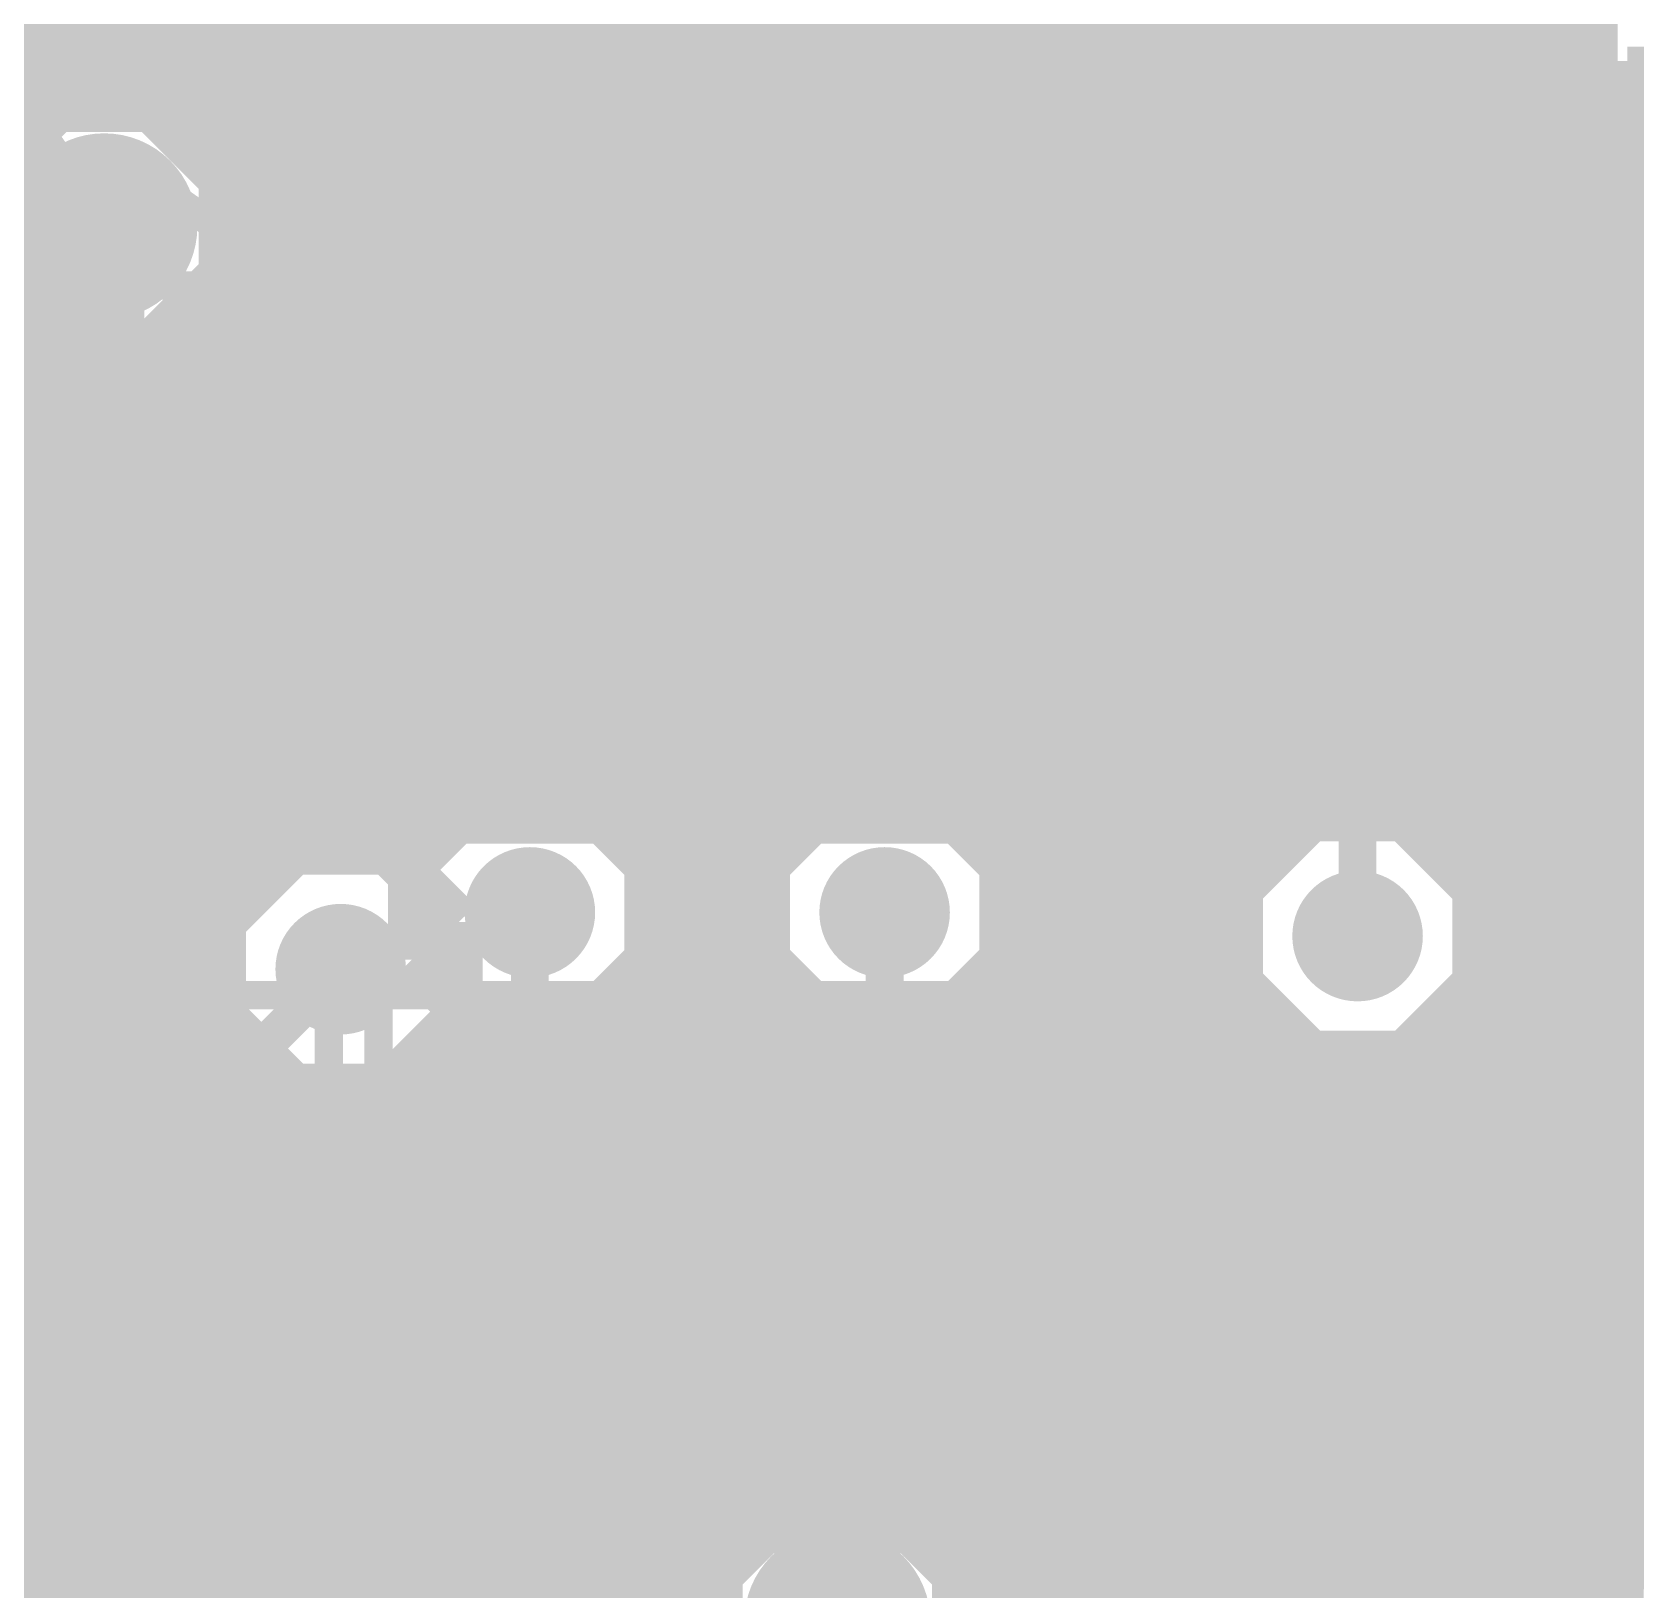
# Model space of a CAD drawing. Extents: x -6 to 196, y -52 to 46.
# Drawn here: x 8.12 to 16.73, y 16.68 to 25.05 of the extents above; entities that cross this region are included whole.
import ezdxf

# ---------------------------------------------------------------- set-up
doc = ezdxf.new("R2010")
doc.units = 0
doc.header["$MEASUREMENT"] = 0
doc.layers.get('0').update_dxf_attribs({"linetype": 'CONTINUOUS'})
for name, color, linetype in [('22-304-1_BOT', 7, 'CONTINUOUS'), ('22-304-1_DRD', 7, 'CONTINUOUS'), ('22-304-1_GND', 6, 'CONTINUOUS'), ('22-304-1_IN1', 4, 'CONTINUOUS'), ('22-304-1_SMT', 5, 'CONTINUOUS'), ('22-304-1_SPT', 10, 'CONTINUOUS'), ('22-304-1_SST', 14, 'CONTINUOUS'), ('22-304-1_TOP', 9, 'CONTINUOUS'), ('THRUHOLE_TAP', 13, 'CONTINUOUS')]:
    doc.layers.add(name, color=color, linetype=linetype)

# ---------------------------------------------------------------- blocks, each defined once
blk = doc.blocks.new('ROUND_57')
at = {"const_width": 0.35052}
blk.add_lwpolyline([(-0.17526, 0, 1), (0.17526, 0, 1)], format="xyb", close=True, dxfattribs=at)
blk = doc.blocks.new('ROUND_63')
at = {"const_width": 0.35052}
blk.add_lwpolyline([(-0.17526, 0, 1), (0.17526, 0, 1)], format="xyb", close=True, dxfattribs=at)
blk = doc.blocks.new('ROUND_83')
at = {"const_width": 0.50038}
blk.add_lwpolyline([(-0.25019, 0, 1), (0.25019, 0, 1)], format="xyb", close=True, dxfattribs=at)
blk = doc.blocks.new('ROUND_85')
at = {"const_width": 0.0635}
blk.add_lwpolyline([(-0.03175, 0, 1), (0.03175, 0, 1)], format="xyb", close=True, dxfattribs=at)
blk = doc.blocks.new('ROUND_86')
at = {"const_width": 0.50038}
blk.add_lwpolyline([(-0.25019, 0, 1), (0.25019, 0, 1)], format="xyb", close=True, dxfattribs=at)
blk = doc.blocks.new('RECTANGLE_5')
blk.add_solid([(0.4826, 0.4064), (0.4826, -0.4064), (-0.4826, 0.4064), (-0.4826, -0.4064)])
blk = doc.blocks.new('RECTANGLE_9')
blk.add_solid([(0.9017, 0.508), (0.9017, -0.508), (-0.9017, 0.508), (-0.9017, -0.508)])
blk = doc.blocks.new('ROUND_88')
at = {"const_width": 0.10033}
blk.add_lwpolyline([(-0.050164, 0, 1), (0.050164, 0, 1)], format="xyb", close=True, dxfattribs=at)

msp = doc.modelspace()

# ---------------------------------------------------------------- linework, layer by layer
at = {"layer": '22-304-1_BOT', "const_width": 0.254}
for points in [[(15.494, 43.942), (15.494, 20.82038)], [(15.7226, 43.942), (15.7226, 20.66544)], [(15.9512, 43.942), (15.9512, -4.064)], [(16.1798, 43.942), (16.1798, -4.064)], [(16.4084, 43.942), (16.4084, -4.064)], [(10.2362, 40.37076), (10.2362, 20.701)], [(10.0076, 39.58082), (10.0076, 20.6502)], [(9.779, 39.21252), (9.779, 20.69084)], [(8.1788, 39.08298), (8.1788, 24.59228)], [(9.5504, 39.01694), (9.5504, 20.6502)], [(8.4074, 38.94074), (8.4074, 24.67102)], [(9.3218, 38.90264), (9.3218, 20.51304)], [(8.636, 38.85946), (8.636, 24.66594)], [(8.8646, 38.82898), (8.8646, 24.57704)], [(9.0932, 38.84168), (9.0932, 24.34336)], [(10.4648, 38.82898), (10.4648, 20.90928)], [(10.6934, 38.82898), (10.6934, 20.98802)], [(10.922, 38.82898), (10.922, 20.98294)], [(11.1506, 38.82898), (11.1506, 20.89404)], [(11.3792, 38.82898), (11.3792, 20.66036)], [(11.6078, 38.82898), (11.6078, 16.47952)], [(11.8364, 38.82898), (11.8364, 16.8021)], [(12.065, 38.82898), (12.065, 24.23668)], [(12.2936, 38.82898), (12.2936, 24.54402)], [(12.5222, 38.82898), (12.5222, 24.65578)], [(12.7508, 38.84422), (12.7508, 24.6761)], [(12.9794, 38.7096), (12.9794, 24.61768)], [(13.208, 38.62832), (13.208, 24.45004)], [(13.4366, 38.58514), (13.4366, -1.46304)], [(13.6652, 38.58006), (13.6652, -1.46304)], [(13.8938, 38.61308), (13.8938, -1.46304)], [(15.2654, 32.99968), (15.2654, 20.86864)], [(14.1224, 32.67202), (14.1224, 6.2611)], [(15.0368, 32.6263), (15.0368, 20.83816)], [(14.351, 32.51962), (14.351, 6.5278)], [(14.5796, 32.47136), (14.5796, 20.34032)], [(14.8082, 32.50184), (14.8082, 20.7137)], [(16.51, 31.877), (16.51, -4.064)], [(16.51, 24.9682), (-3.937, 24.9682)], [(16.51, 24.7396), (-3.937, 24.7396)], [(8.06196, 24.511), (-3.937, 24.511)], [(12.25296, 24.511), (8.95604, 24.511)], [(16.51, 24.511), (13.14704, 24.511)], [(12.08278, 24.2824), (9.12368, 24.2824)], [(16.51, 24.2824), (13.31468, 24.2824)], [(12.02436, 24.0538), (9.1821, 24.0538)], [(16.51, 24.0538), (13.3731, 24.0538)], [(12.04722, 23.8252), (9.16178, 23.8252)], [(16.51, 23.8252), (13.35278, 23.8252)], [(12.065, 23.76932), (12.065, 20.55368)], [(9.0932, 23.66264), (9.0932, -1.49098)], [(12.15898, 23.5966), (9.05002, 23.5966)], [(16.51, 23.5966), (13.24102, 23.5966)], [(13.208, 23.55596), (13.208, 20.76704)], [(8.1788, 23.41118), (8.1788, 16.8021)], [(8.8646, 23.42642), (8.8646, -1.57226)], [(12.2936, 23.46198), (12.2936, 20.86102)], [(8.27532, 23.368), (-3.937, 23.368)], [(8.4074, 23.33498), (8.4074, 16.74368)], [(8.636, 23.33752), (8.636, 16.57604)], [(12.46632, 23.368), (8.74268, 23.368)], [(12.5222, 23.35022), (12.5222, 20.97278)], [(12.7508, 23.32736), (12.7508, 20.9931)], [(16.51, 23.368), (12.93368, 23.368)], [(12.9794, 23.38578), (12.9794, 20.93468)], [(16.51, 23.1394), (-3.937, 23.1394)], [(16.51, 22.9108), (-3.937, 22.9108)], [(16.51, 22.6822), (-3.937, 22.6822)], [(16.51, 22.4536), (-3.937, 22.4536)], [(16.51, 22.225), (-3.937, 22.225)], [(16.51, 21.9964), (-3.937, 21.9964)], [(16.51, 21.7678), (-3.937, 21.7678)], [(16.51, 21.5392), (-3.937, 21.5392)], [(16.51, 21.3106), (-3.937, 21.3106)], [(16.51, 21.082), (5.969, 21.082)], [(10.37844, 20.8534), (6.17728, 20.8534)], [(12.28344, 20.8534), (11.21156, 20.8534)], [(15.09268, 20.8534), (13.11656, 20.8534)], [(16.51, 20.8534), (15.38732, 20.8534)], [(9.48436, 20.6248), (6.25602, 20.6248)], [(10.19048, 20.6248), (10.0711, 20.6248)], [(12.09548, 20.6248), (11.39952, 20.6248)], [(14.7193, 20.6248), (13.30452, 20.6248)], [(16.51, 20.6248), (15.7607, 20.6248)], [(9.2202, 20.3962), (6.25094, 20.3962)], [(12.0269, 20.3962), (11.46556, 20.3962)], [(14.59484, 20.3962), (13.37056, 20.3962)], [(16.51, 20.3962), (15.88516, 20.3962)], [(9.1186, 20.1676), (6.16204, 20.1676)], [(12.0396, 20.1676), (11.45286, 20.1676)], [(14.56436, 20.1676), (13.35786, 20.1676)], [(16.51, 20.1676), (15.91564, 20.1676)], [(12.065, 20.08632), (12.065, 17.0688)], [(14.5796, 20.04568), (14.5796, 6.62686)], [(11.3792, 19.97964), (11.3792, 16.54556)], [(9.1059, 19.939), (5.92836, 19.939)], [(12.1412, 19.939), (11.3538, 19.939)], [(13.208, 19.87296), (13.208, -1.46304)], [(14.61262, 19.939), (13.2588, 19.939)], [(16.51, 19.939), (15.86738, 19.939)], [(12.2936, 19.77898), (12.2936, 17.16786)], [(9.17448, 19.7104), (-3.937, 19.7104)], [(10.50036, 19.7104), (10.38352, 19.7104)], [(10.4648, 19.72818), (10.4648, -1.90754)], [(12.40536, 19.7104), (11.0871, 19.7104)], [(11.1506, 19.74342), (11.1506, 16.53286)], [(12.9794, 19.70278), (12.9794, 16.92656)], [(14.76502, 19.7104), (12.9921, 19.7104)], [(16.51, 19.7104), (15.71244, 19.7104)], [(15.7226, 19.71802), (15.7226, -4.064)], [(10.6934, 19.65198), (10.6934, 16.1671)], [(10.922, 19.65452), (10.922, 16.4338)], [(12.5222, 19.66722), (12.5222, 17.18056)], [(12.7508, 19.64436), (12.7508, 17.11452)], [(14.8082, 19.6723), (14.8082, 6.63956)], [(9.3218, 19.51736), (9.3218, -1.46304)], [(10.2362, 19.51736), (10.2362, -1.95072)], [(15.0368, 19.54784), (15.0368, 6.57352)], [(15.2654, 19.51736), (15.2654, 6.38556)], [(15.494, 19.56562), (15.494, -4.064)], [(9.36244, 19.4818), (-3.937, 19.4818)], [(16.51, 19.4818), (10.19556, 19.4818)], [(9.5504, 19.37766), (9.5504, -1.4859)], [(9.779, 19.33956), (9.779, -1.55956)], [(10.0076, 19.37766), (10.0076, -1.69926)], [(16.51, 19.2532), (-3.937, 19.2532)], [(16.51, 19.0246), (-3.937, 19.0246)], [(16.51, 18.796), (-3.937, 18.796)], [(16.51, 18.5674), (-3.937, 18.5674)], [(16.51, 18.3388), (-3.937, 18.3388)], [(16.51, 18.1102), (-3.937, 18.1102)], [(16.51, 17.8816), (-3.937, 17.8816)], [(16.51, 17.653), (-3.937, 17.653)], [(16.51, 17.4244), (-3.937, 17.4244)], [(16.51, 17.1958), (-3.937, 17.1958)], [(11.94816, 16.9672), (-3.937, 16.9672)], [(16.51, 16.9672), (12.94384, 16.9672)], [(11.80846, 16.7386), (8.4201, 16.7386)], [(16.51, 16.7386), (13.081, 16.7386)]]:
    msp.add_lwpolyline(points, dxfattribs=at)
for points in [[(8.509, 24.67864, 0.4142136), (7.83336, 24.003)], [(9.18464, 24.003, 0.4142136), (8.509, 24.67864)], [(12.7, 24.67864, 0.4142136), (12.02436, 24.003)], [(13.37564, 24.003, 0.4142136), (12.7, 24.67864)], [(7.83336, 24.003, 0.4142136), (8.509, 23.32736)], [(8.509, 23.32736, 0.4142136), (9.18464, 24.003)], [(12.02436, 24.003, 0.4142136), (12.7, 23.32736)], [(12.7, 23.32736, 0.4142136), (13.37564, 24.003)], [(10.795, 20.99564, 0.3078216), (10.16508, 20.56892)], [(10.795, 20.99564, 0.3078216), (10.16508, 20.56892)], [(11.47064, 20.32, 0.4142136), (10.795, 20.99564)], [(11.47064, 20.32, 0.4142136), (10.795, 20.99564)], [(12.7, 20.99564, 0.4142136), (12.02436, 20.32)], [(13.37564, 20.32, 0.4142136), (12.7, 20.99564)], [(15.24, 20.86864, 0.4142136), (14.56436, 20.193)], [(15.91564, 20.193, 0.4142136), (15.24, 20.86864)], [(9.779, 20.69084, 0.4142136), (9.10336, 20.0152)], [(9.779, 20.69084, 0.4142136), (9.10336, 20.0152)], [(10.16508, 20.56892, 0.1534058), (9.779, 20.69023)], [(10.16508, 20.56892, 0.1534058), (9.779, 20.69023)], [(10.795, 19.64436, 0.4142136), (11.47064, 20.32)], [(10.795, 19.64436, 0.4142136), (11.47064, 20.32)], [(12.02436, 20.32, 0.4142136), (12.7, 19.64436)], [(12.7, 19.64436, 0.4142136), (13.37564, 20.32)], [(14.56436, 20.193, 0.4142136), (15.24, 19.51736)], [(15.24, 19.51736, 0.4142136), (15.91564, 20.193)], [(9.10336, 20.0152, 0.4142136), (9.779, 19.33956)], [(9.10336, 20.0152, 0.4142136), (9.779, 19.33956)], [(9.779, 19.33956, 0.3064885), (10.40638, 19.76374)], [(9.779, 19.33956, 0.3064885), (10.40638, 19.76374)], [(10.40638, 19.76374, 0.1536437), (10.795, 19.64144)], [(10.40638, 19.76374, 0.1536437), (10.795, 19.64144)], [(12.446, 17.18564, 0.4142136), (11.77036, 16.51)], [(13.12164, 16.51, 0.4142136), (12.446, 17.18564)], [(8.128, 16.80464, 0.4142136), (7.45236, 16.129)], [(8.80364, 16.129, 0.4142136), (8.128, 16.80464)]]:
    msp.add_lwpolyline(points, format="xyb", dxfattribs=at)
at = {"layer": '22-304-1_DRD', "const_width": 0.254}
for points in [[(8.255, 24.638), (7.874, 24.257)], [(8.763, 24.638), (8.255, 24.638)], [(9.144, 24.257), (8.763, 24.638)], [(12.446, 24.638), (12.065, 24.257)], [(12.954, 24.638), (12.446, 24.638)], [(13.335, 24.257), (12.954, 24.638)], [(9.144, 23.749), (9.144, 24.257)], [(12.065, 24.257), (12.065, 23.749)], [(13.335, 23.749), (13.335, 24.257)], [(7.874, 23.749), (8.255, 23.368)], [(8.763, 23.368), (9.144, 23.749)], [(12.065, 23.749), (12.446, 23.368)], [(12.954, 23.368), (13.335, 23.749)], [(8.255, 23.368), (8.763, 23.368)], [(12.446, 23.368), (12.954, 23.368)], [(10.541, 20.955), (10.16, 20.574)], [(10.541, 20.955), (10.16, 20.574)], [(11.049, 20.955), (10.541, 20.955)], [(11.049, 20.955), (10.541, 20.955)], [(11.43, 20.574), (11.049, 20.955)], [(11.43, 20.574), (11.049, 20.955)], [(12.446, 20.955), (12.065, 20.574)], [(12.446, 20.955), (12.065, 20.574)], [(12.954, 20.955), (12.446, 20.955)], [(12.954, 20.955), (12.446, 20.955)], [(13.335, 20.574), (12.954, 20.955)], [(13.335, 20.574), (12.954, 20.955)], [(14.986, 20.828), (14.605, 20.447)], [(14.986, 20.828), (14.605, 20.447)], [(15.494, 20.828), (14.986, 20.828)], [(15.494, 20.828), (14.986, 20.828)], [(15.875, 20.447), (15.494, 20.828)], [(15.875, 20.447), (15.494, 20.828)], [(9.525, 20.6502), (9.144, 20.2692)], [(9.525, 20.6502), (9.144, 20.2692)], [(10.033, 20.6502), (9.525, 20.6502)], [(10.033, 20.6502), (9.525, 20.6502)], [(10.414, 20.2692), (10.033, 20.6502)], [(10.414, 20.2692), (10.033, 20.6502)], [(10.16, 20.574), (10.16, 20.066)], [(10.16, 20.574), (10.16, 20.066)], [(11.43, 20.066), (11.43, 20.574)], [(11.43, 20.066), (11.43, 20.574)], [(12.065, 20.574), (12.065, 20.066)], [(12.065, 20.574), (12.065, 20.066)], [(13.335, 20.066), (13.335, 20.574)], [(13.335, 20.066), (13.335, 20.574)], [(14.605, 20.447), (14.605, 19.939)], [(14.605, 20.447), (14.605, 19.939)], [(15.875, 19.939), (15.875, 20.447)], [(15.875, 19.939), (15.875, 20.447)], [(9.144, 20.2692), (9.144, 19.7612)], [(9.144, 20.2692), (9.144, 19.7612)], [(10.414, 19.7612), (10.414, 20.2692)], [(10.414, 19.7612), (10.414, 20.2692)], [(10.16, 20.066), (10.541, 19.685)], [(10.16, 20.066), (10.541, 19.685)], [(11.049, 19.685), (11.43, 20.066)], [(11.049, 19.685), (11.43, 20.066)], [(12.065, 20.066), (12.446, 19.685)], [(12.065, 20.066), (12.446, 19.685)], [(12.954, 19.685), (13.335, 20.066)], [(12.954, 19.685), (13.335, 20.066)], [(14.605, 19.939), (14.986, 19.558)], [(14.605, 19.939), (14.986, 19.558)], [(15.494, 19.558), (15.875, 19.939)], [(15.494, 19.558), (15.875, 19.939)], [(9.144, 19.7612), (9.525, 19.3802)], [(9.144, 19.7612), (9.525, 19.3802)], [(10.033, 19.3802), (10.414, 19.7612)], [(10.033, 19.3802), (10.414, 19.7612)], [(10.541, 19.685), (11.049, 19.685)], [(10.541, 19.685), (11.049, 19.685)], [(12.446, 19.685), (12.954, 19.685)], [(12.446, 19.685), (12.954, 19.685)], [(14.986, 19.558), (15.494, 19.558)], [(14.986, 19.558), (15.494, 19.558)], [(9.525, 19.3802), (10.033, 19.3802)], [(9.525, 19.3802), (10.033, 19.3802)], [(12.192, 17.145), (11.811, 16.764)], [(12.7, 17.145), (12.192, 17.145)], [(13.081, 16.764), (12.7, 17.145)], [(8.382, 16.764), (7.874, 16.764)], [(8.763, 16.383), (8.382, 16.764)], [(11.811, 16.764), (11.811, 16.256)], [(13.081, 16.256), (13.081, 16.764)]]:
    msp.add_lwpolyline(points, dxfattribs=at)
at = {"layer": '22-304-1_IN1'}
for points, const_width in [([(8.636, 34.925), (8.636, 24.66594)], 0.254), ([(8.8646, 34.925), (8.8646, 24.57704)], 0.254), ([(9.0932, 34.925), (9.0932, 24.34336)], 0.254), ([(9.3218, 34.925), (9.3218, 20.51304)], 0.254), ([(9.5504, 34.925), (9.5504, 20.6502)], 0.254), ([(9.779, 34.925), (9.779, 20.69084)], 0.254), ([(10.0076, 34.925), (10.0076, 20.6502)], 0.254), ([(10.2362, 34.925), (10.2362, 20.701)], 0.254), ([(8.4074, 29.93898), (8.4074, 24.67102)], 0.254), ([(8.1788, 29.51734), (8.1788, 24.59228)], 0.254), ([(19.304, 26.289), (19.304, 24.765), (11.176, 24.765)], 0.254), ([(10.414, 25.4), (10.414, 20.8788)], 0.254), ([(10.414, 25.1206), (-3.937, 25.1206)], 0.254), ([(10.414, 24.892), (-3.937, 24.892)], 0.254), ([(11.176, 24.765), (11.176, 20.8788)], 0.254), ([(11.4046, 24.765), (11.4046, 20.6121)], 0.254), ([(11.6332, 24.765), (11.6332, 16.46428)], 0.254), ([(11.8618, 24.765), (11.8618, 16.85036)], 0.254), ([(12.0904, 24.765), (12.0904, 20.6121)], 0.254), ([(12.319, 24.765), (12.319, 20.8788)], 0.254), ([(12.5476, 24.765), (12.5476, 20.97786)], 0.254), ([(12.7762, 24.765), (12.7762, 20.99056)], 0.254), ([(13.0048, 24.765), (13.0048, 20.92452)], 0.254), ([(13.2334, 24.765), (13.2334, 20.73656)], 0.254), ([(13.462, 24.765), (13.462, 16.81226)], 0.254), ([(13.6906, 24.765), (13.6906, 16.81226)], 0.254), ([(13.9192, 24.765), (13.9192, 16.81226)], 0.254), ([(14.1478, 24.765), (14.1478, 16.81226)], 0.254), ([(14.3764, 24.765), (14.3764, 16.81226)], 0.254), ([(14.605, 24.765), (14.605, 20.42668)], 0.254), ([(14.8336, 24.765), (14.8336, 20.73402)], 0.254), ([(15.0622, 24.765), (15.0622, 20.84578)], 0.254), ([(15.2908, 24.765), (15.2908, 20.8661)], 0.254), ([(15.5194, 24.765), (15.5194, 20.80768)], 0.254), ([(15.748, 24.765), (15.748, 20.64004)], 0.254), ([(15.9766, 24.765), (15.9766, 16.81226)], 0.254), ([(16.2052, 24.765), (16.2052, 16.81226)], 0.254), ([(16.4338, 24.765), (16.4338, 16.81226)], 0.254), ([(16.6624, 24.765), (16.6624, 16.81226)], 0.254), ([(8.36168, 24.6634), (-3.937, 24.6634)], 0.254), ([(10.414, 24.6634), (8.65632, 24.6634)], 0.254), ([(75.3872, 24.5618), (11.176, 24.5618)], 0.254), ([(10.414, 24.4348), (9.0297, 24.4348)], 0.254), ([(20.96516, 24.3332), (11.176, 24.3332)], 0.254), ([(10.414, 24.2062), (9.15416, 24.2062)], 0.254), ([(8.509, 24.003), (8.509, 16.637), (8.128, 16.256), (8.128, 16.129)], 0.4318), ([(20.82546, 24.1046), (11.176, 24.1046)], 0.254), ([(10.414, 23.9776), (9.18464, 23.9776)], 0.254), ([(20.78736, 23.876), (11.176, 23.876)], 0.254), ([(10.414, 23.749), (9.13638, 23.749)], 0.254), ([(9.0932, 23.66264), (9.0932, 14.90726)], 0.254), ([(20.82546, 23.6474), (11.176, 23.6474)], 0.254), ([(9.05256, 23.59914), (9.05256, 16.637)], 0.254), ([(10.414, 23.5204), (9.05256, 23.5204)], 0.254), ([(20.96516, 23.4188), (11.176, 23.4188)], 0.254), ([(10.414, 23.2918), (9.05256, 23.2918)], 0.254), ([(36.15436, 23.1902), (11.176, 23.1902)], 0.254), ([(10.414, 23.0632), (9.05256, 23.0632)], 0.254), ([(36.21278, 22.9616), (11.176, 22.9616)], 0.254), ([(10.414, 22.8346), (9.05256, 22.8346)], 0.254), ([(36.38296, 22.733), (11.176, 22.733)], 0.254), ([(10.414, 22.606), (9.05256, 22.606)], 0.254), ([(96.2406, 22.5044), (11.176, 22.5044)], 0.254), ([(10.414, 22.3774), (9.05256, 22.3774)], 0.254), ([(96.4692, 22.2758), (11.176, 22.2758)], 0.254), ([(10.414, 22.1488), (9.05256, 22.1488)], 0.254), ([(23.63216, 22.0472), (11.176, 22.0472)], 0.254), ([(10.414, 21.9202), (9.05256, 21.9202)], 0.254), ([(23.49246, 21.8186), (11.176, 21.8186)], 0.254), ([(10.414, 21.6916), (9.05256, 21.6916)], 0.254), ([(23.45436, 21.59), (11.176, 21.59)], 0.254), ([(10.414, 21.463), (9.05256, 21.463)], 0.254), ([(23.49246, 21.3614), (11.176, 21.3614)], 0.254), ([(10.414, 21.2344), (9.05256, 21.2344)], 0.254), ([(23.63216, 21.1328), (11.176, 21.1328)], 0.254), ([(10.414, 21.0058), (9.05256, 21.0058)], 0.254), ([(12.35964, 20.9042), (11.176, 20.9042)], 0.254), ([(85.75548, 20.9042), (13.04036, 20.9042)], 0.254), ([(10.29716, 20.7772), (9.05256, 20.7772)], 0.254), ([(12.12342, 20.6756), (11.36904, 20.6756)], 0.254), ([(14.76502, 20.6756), (13.27404, 20.6756)], 0.254), ([(85.94344, 20.6756), (15.71244, 20.6756)], 0.254), ([(9.36244, 20.5486), (9.05256, 20.5486)], 0.254), ([(12.03452, 20.447), (11.45794, 20.447)], 0.254), ([(14.61262, 20.447), (13.36294, 20.447)], 0.254), ([(98.298, 20.447), (15.86738, 20.447)], 0.254), ([(9.17448, 20.32), (9.05256, 20.32)], 0.254), ([(12.03198, 20.2184), (11.46302, 20.2184)], 0.254), ([(14.56436, 20.2184), (13.36802, 20.2184)], 0.254), ([(23.71344, 20.2184), (15.91564, 20.2184)], 0.254), ([(9.1059, 20.0914), (9.05256, 20.0914)], 0.254), ([(12.10818, 19.9898), (11.38428, 19.9898)], 0.254), ([(11.4046, 20.02536), (11.4046, 16.54302)], 0.254), ([(12.0904, 20.02536), (12.0904, 17.08404)], 0.254), ([(14.59484, 19.9898), (13.28928, 19.9898)], 0.254), ([(14.605, 19.95932), (14.605, 16.81226)], 0.254), ([(23.52548, 19.9898), (15.88516, 19.9898)], 0.254), ([(9.1186, 19.8628), (9.05256, 19.8628)], 0.254), ([(13.2334, 19.90344), (13.2334, 16.81226)], 0.254), ([(10.414, 19.7612), (10.414, 14.90726)], 0.254), ([(11.176, 19.7612), (11.176, 16.53794)], 0.254), ([(12.319, 19.7612), (11.176, 19.7612)], 0.254), ([(12.319, 19.7612), (12.319, 17.17294)], 0.254), ([(13.0048, 19.71548), (13.0048, 16.891)], 0.254), ([(14.7193, 19.7612), (13.081, 19.7612)], 0.254), ([(15.748, 19.74596), (15.748, 16.81226)], 0.254), ([(23.4569, 19.7612), (15.7607, 19.7612)], 0.254), ([(9.2202, 19.6342), (9.05256, 19.6342)], 0.254), ([(10.414, 19.6342), (10.3378, 19.6342)], 0.254), ([(12.5476, 19.6596), (12.5476, 17.17802)], 0.254), ([(12.7762, 19.6469), (12.7762, 17.09928)], 0.254), ([(14.8336, 19.65198), (14.8336, 16.81226)], 0.254), ([(9.3218, 19.51736), (9.3218, 14.90726)], 0.254), ([(10.2362, 19.51736), (10.2362, 14.90726)], 0.254), ([(15.09268, 19.5326), (11.176, 19.5326)], 0.254), ([(15.0622, 19.54022), (15.0622, 16.81226)], 0.254), ([(15.2908, 19.51736), (15.2908, 16.81226)], 0.254), ([(23.4696, 19.5326), (15.38732, 19.5326)], 0.254), ([(15.5194, 19.57578), (15.5194, 16.81226)], 0.254), ([(9.48436, 19.4056), (9.05256, 19.4056)], 0.254), ([(9.5504, 19.37766), (9.5504, 14.90726)], 0.254), ([(9.779, 19.33956), (9.779, 14.90726)], 0.254), ([(10.0076, 19.37766), (10.0076, 14.90726)], 0.254), ([(10.414, 19.4056), (10.0711, 19.4056)], 0.254), ([(23.5712, 19.304), (11.176, 19.304)], 0.254), ([(10.414, 19.177), (9.05256, 19.177)], 0.254), ([(23.83536, 19.0754), (11.176, 19.0754)], 0.254), ([(10.414, 18.9484), (9.05256, 18.9484)], 0.254), ([(119.888, 18.8468), (11.176, 18.8468)], 0.254), ([(10.414, 18.7198), (9.05256, 18.7198)], 0.254), ([(119.888, 18.6182), (11.176, 18.6182)], 0.254), ([(10.414, 18.4912), (9.05256, 18.4912)], 0.254), ([(23.83536, 18.3896), (11.176, 18.3896)], 0.254), ([(10.414, 18.2626), (9.05256, 18.2626)], 0.254), ([(23.5712, 18.161), (11.176, 18.161)], 0.254), ([(10.414, 18.034), (9.05256, 18.034)], 0.254), ([(23.4696, 17.9324), (11.176, 17.9324)], 0.254), ([(10.414, 17.8054), (9.05256, 17.8054)], 0.254), ([(23.4569, 17.7038), (11.176, 17.7038)], 0.254), ([(10.414, 17.5768), (9.05256, 17.5768)], 0.254), ([(23.52548, 17.4752), (11.176, 17.4752)], 0.254), ([(10.414, 17.3482), (9.05256, 17.3482)], 0.254), ([(23.71344, 17.2466), (11.176, 17.2466)], 0.254), ([(10.414, 17.1196), (9.05256, 17.1196)], 0.254), ([(11.99896, 17.018), (11.176, 17.018)], 0.254), ([(20.08632, 17.018), (12.89304, 17.018)], 0.254), ([(10.414, 16.891), (9.05256, 16.891)], 0.254), ([(11.82878, 16.7894), (11.176, 16.7894)], 0.254), ([(19.79676, 16.81226), (13.05052, 16.81226)], 0.254), ([(10.414, 16.6624), (9.05256, 16.6624)], 0.254), ([(11.77036, 16.5608), (11.176, 16.5608)], 0.254)]:
    msp.add_lwpolyline(points, dxfattribs=dict(at, const_width=const_width))
at = {"layer": '22-304-1_IN1', "const_width": 0.254}
for points in [[(8.509, 24.67864, 0.4142136), (7.83336, 24.003)], [(9.18464, 24.003, 0.4142136), (8.509, 24.67864)], [(9.05256, 23.59914, 0.161123), (9.18617, 24.003)], [(12.7, 20.99564, 0.4142136), (12.02436, 20.32)], [(13.37564, 20.32, 0.4142136), (12.7, 20.99564)], [(10.414, 20.8788, 0.1501257), (10.166, 20.56855)], [(10.414, 20.8788, 0.1501257), (10.166, 20.56855)], [(11.47064, 20.32, 0.2479991), (11.17561, 20.87823)], [(11.47064, 20.32, 0.2479991), (11.17561, 20.87823)], [(15.24, 20.86864, 0.4142136), (14.56436, 20.193)], [(15.91564, 20.193, 0.4142136), (15.24, 20.86864)], [(9.779, 20.69084, 0.4142136), (9.10336, 20.0152)], [(9.779, 20.69084, 0.4142136), (9.10336, 20.0152)], [(10.16508, 20.56892, 0.1534058), (9.779, 20.69023)], [(10.16508, 20.56892, 0.1534058), (9.779, 20.69023)], [(11.176, 19.7612, 0.2479989), (11.47133, 20.32)], [(11.176, 19.7612, 0.2479989), (11.47133, 20.32)], [(12.02436, 20.32, 0.4142136), (12.7, 19.64436)], [(12.7, 19.64436, 0.4142136), (13.37564, 20.32)], [(14.56436, 20.193, 0.4142136), (15.24, 19.51736)], [(15.24, 19.51736, 0.4142136), (15.91564, 20.193)], [(9.10336, 20.0152, 0.4142136), (9.779, 19.33956)], [(9.10336, 20.0152, 0.4142136), (9.779, 19.33956)], [(9.779, 19.33956, 0.3064885), (10.40638, 19.76374)], [(9.779, 19.33956, 0.3064885), (10.40638, 19.76374)], [(12.446, 17.18564, 0.4142136), (11.77036, 16.51)], [(13.05052, 16.81226, 0.28408), (12.446, 17.18564)], [(8.89254, 16.25346, 0.1989124), (9.05141, 16.637)]]:
    msp.add_lwpolyline(points, format="xyb", dxfattribs=at)
at = {"layer": '22-304-1_SST', "const_width": 0.1524}
for points in [[(9.6774, 24.64816), (9.6774, 25.12314), (10.35558, 24.64816), (10.52576, 24.64816), (10.6934, 24.70912), (10.6934, 25.06472), (10.52576, 25.12314)], [(11.0744, 24.64816), (11.0744, 25.12314), (11.75258, 24.64816), (11.92276, 24.64816), (12.0904, 24.70912), (12.0904, 25.06472), (11.92276, 25.12314)], [(12.5984, 24.64816), (12.5984, 25.12314), (13.27658, 24.64816), (13.44676, 24.64816), (13.6144, 24.70912), (13.6144, 25.06472), (13.44676, 25.12314)], [(8.13816, 24.80818), (8.13816, 25.0444)], [(8.13816, 24.92756), (9.15416, 24.92756), (8.98652, 25.0444)], [(21.336, 20.828), (21.336, 24.892), (16.764, 24.892), (16.764, 23.114), (17.018, 22.86), (16.764, 22.606), (16.764, 20.828), (21.336, 20.828)], [(14.7447, 24.22398), (14.57706, 24.2824), (14.57706, 24.638), (14.7447, 24.69896), (15.42288, 24.69896), (15.59306, 24.638), (15.59306, 24.2824), (15.42288, 24.22398)], [(8.30834, 24.44496), (8.13816, 24.32558), (8.13816, 24.08936), (8.30834, 23.96998), (8.47852, 23.96998), (8.81634, 24.2062), (9.15416, 23.96998), (9.15416, 24.44496)], [(9.6774, 23.80996), (9.6774, 24.28494), (10.35558, 23.80996), (10.52576, 23.80996), (10.6934, 23.87092), (10.6934, 24.22652), (10.52576, 24.28494)], [(11.24458, 24.28494), (11.0744, 24.22652), (11.0744, 23.87092), (11.24458, 23.80996), (11.5824, 23.80996), (11.75258, 23.92934), (11.75258, 24.28494), (12.0904, 24.28494), (12.0904, 23.80996)], [(12.5984, 23.92934), (12.5984, 24.16556)], [(12.5984, 24.04872), (13.6144, 24.04872), (13.44676, 24.16556)], [(14.57706, 23.50516), (14.57706, 23.74138)], [(14.57706, 23.622), (15.59306, 23.622), (15.42288, 23.74138)], [(8.0645, 23.6855), (8.0645, 20.7645), (9.7028, 20.7645), (9.7028, 23.6855), (8.0645, 23.6855)], [(9.9695, 23.6855), (9.9695, 20.7645), (11.6078, 20.7645), (11.6078, 23.6855), (9.9695, 23.6855)], [(11.8745, 23.6855), (11.8745, 20.7645), (13.5128, 20.7645), (13.5128, 23.6855), (11.8745, 23.6855)], [(14.57706, 23.02256), (15.59306, 22.66696), (15.59306, 23.1394)], [(13.843, 22.352), (16.637, 22.352), (16.637, 17.018), (13.843, 17.018), (13.843, 22.352)], [(9.7155, 16.9545), (9.7155, 19.8755), (8.0772, 19.8755), (8.0772, 16.9545), (9.7155, 16.9545)], [(11.6205, 16.9545), (11.6205, 19.8755), (9.9822, 19.8755), (9.9822, 16.9545), (11.6205, 16.9545)], [(13.5255, 16.9545), (13.5255, 19.8755), (11.8872, 19.8755), (11.8872, 16.9545), (13.5255, 16.9545)], [(16.7005, 13.7795), (16.7005, 16.7005), (15.0622, 16.7005), (15.0622, 13.7795), (16.7005, 13.7795)]]:
    msp.add_lwpolyline(points, dxfattribs=at)
at = {"layer": '22-304-1_TOP'}
for points, const_width in [([(17.907, 22.86), (16.256, 22.86), (14.351, 24.765), (5.207, 24.765), (4.191, 23.749), (4.191, 22.479), (3.937, 22.225), (2.032, 22.225), (1.3208, 21.5138), (1.27, 21.5138)], 0.2032), ([(6.985, 23.241), (7.747, 23.241), (8.509, 24.003)], 0.4318), ([(12.7, 24.003), (12.7, 22.9362)], 0.2032), ([(8.89, 22.9362), (8.0518, 22.9362), (7.747, 23.241)], 0.635), ([(10.795, 22.9362), (8.89, 22.9362)], 0.635), ([(12.7, 22.9362), (10.795, 22.9362)], 0.635), ([(20.193, 21.844), (19.939, 21.59), (17.018, 21.59), (16.383, 22.225), (11.557, 22.225), (10.8458, 21.5138), (10.795, 21.5138)], 0.2032), ([(8.89, 17.7038), (8.89, 17.78), (8.001, 18.669), (8.001, 20.6248), (8.89, 21.5138)], 0.2032), ([(12.7, 21.5138), (12.6238, 21.5138), (11.811, 20.701), (11.811, 18.415), (12.5222, 17.7038), (12.7, 17.7038)], 0.2032), ([(15.24, 20.193), (15.24, 21.3614)], 0.2032), ([(15.24, 20.193), (15.24, 21.3614)], 0.2032), ([(10.795, 20.32), (10.795, 19.1262)], 0.2032), ([(10.795, 19.1262), (10.795, 20.32)], 0.2032), ([(12.7, 19.1262), (12.7, 20.32)], 0.2032), ([(12.7, 19.1262), (12.7, 20.32)], 0.2032), ([(9.779, 20.0152), (8.89, 19.1262)], 0.2032), ([(8.89, 19.1262), (9.779, 20.0152)], 0.2032), ([(11.7856, 13.84554), (11.7856, 14.7066), (15.0876, 18.0086), (15.24, 18.0086)], 0.2032), ([(8.5344, 13.84554), (8.5344, 15.3924), (8.89, 15.748), (8.89, 17.7038)], 0.2032), ([(9.18464, 13.84554), (9.18464, 15.40764), (10.795, 17.018), (10.795, 17.7038)], 0.2032), ([(9.83488, 13.84554), (9.83488, 15.42288), (11.049, 16.637), (11.6332, 16.637), (12.7, 17.7038)], 0.2032), ([(12.43584, 13.84554), (12.43584, 14.72184), (14.605, 16.891), (16.8402, 16.891), (17.78, 15.9512)], 0.2032)]:
    msp.add_lwpolyline(points, dxfattribs=dict(at, const_width=const_width))

# ---------------------------------------------------------------- block references
at = {"layer": '22-304-1_BOT'}
for name, p in [('ROUND_57', (8.509, 24.003)), ('ROUND_57', (12.7, 24.003)), ('ROUND_57', (10.795, 20.32)), ('ROUND_63', (12.7, 20.32)), ('ROUND_63', (15.24, 20.193)), ('ROUND_57', (9.779, 20.0152)), ('ROUND_57', (12.446, 16.51))]:
    msp.add_blockref(name, p, dxfattribs=at)
at = {"layer": '22-304-1_GND'}
for name, p in [('ROUND_86', (8.509, 24.003)), ('ROUND_83', (12.7, 24.003)), ('ROUND_85', (10.795, 20.32)), ('ROUND_85', (12.7, 20.32)), ('ROUND_85', (15.24, 20.193)), ('ROUND_85', (9.779, 20.0152)), ('ROUND_83', (12.446, 16.51))]:
    msp.add_blockref(name, p, dxfattribs=at)
at = {"layer": '22-304-1_IN1'}
for name, p in [('ROUND_63', (8.509, 24.003)), ('ROUND_57', (12.7, 24.003)), ('ROUND_57', (10.795, 20.32)), ('ROUND_63', (12.7, 20.32)), ('ROUND_63', (15.24, 20.193)), ('ROUND_57', (9.779, 20.0152)), ('ROUND_57', (12.446, 16.51))]:
    msp.add_blockref(name, p, dxfattribs=at)
at = {"layer": '22-304-1_SMT'}
for name, p in [('RECTANGLE_5', (8.89, 22.9362)), ('RECTANGLE_5', (10.795, 22.9362)), ('RECTANGLE_5', (12.7, 22.9362)), ('RECTANGLE_5', (8.89, 21.5138)), ('RECTANGLE_5', (10.795, 21.5138)), ('RECTANGLE_5', (12.7, 21.5138)), ('RECTANGLE_9', (15.24, 21.3614)), ('RECTANGLE_5', (8.89, 19.1262)), ('RECTANGLE_5', (10.795, 19.1262)), ('RECTANGLE_5', (12.7, 19.1262)), ('RECTANGLE_9', (15.24, 18.0086)), ('RECTANGLE_5', (8.89, 17.7038)), ('RECTANGLE_5', (10.795, 17.7038)), ('RECTANGLE_5', (12.7, 17.7038))]:
    msp.add_blockref(name, p, dxfattribs=at)
at = {"layer": '22-304-1_SPT'}
for name, p in [('RECTANGLE_5', (8.89, 22.9362)), ('RECTANGLE_5', (10.795, 22.9362)), ('RECTANGLE_5', (12.7, 22.9362)), ('RECTANGLE_5', (8.89, 21.5138)), ('RECTANGLE_5', (10.795, 21.5138)), ('RECTANGLE_5', (12.7, 21.5138)), ('RECTANGLE_9', (15.24, 21.3614)), ('RECTANGLE_5', (8.89, 19.1262)), ('RECTANGLE_5', (10.795, 19.1262)), ('RECTANGLE_5', (12.7, 19.1262)), ('RECTANGLE_9', (15.24, 18.0086)), ('RECTANGLE_5', (8.89, 17.7038)), ('RECTANGLE_5', (10.795, 17.7038)), ('RECTANGLE_5', (12.7, 17.7038))]:
    msp.add_blockref(name, p, dxfattribs=at)
at = {"layer": '22-304-1_TOP'}
for name, p in [('ROUND_57', (8.509, 24.003)), ('ROUND_57', (12.7, 24.003)), ('RECTANGLE_5', (8.89, 22.9362)), ('RECTANGLE_5', (10.795, 22.9362)), ('RECTANGLE_5', (12.7, 22.9362)), ('RECTANGLE_5', (8.89, 21.5138)), ('RECTANGLE_5', (10.795, 21.5138)), ('RECTANGLE_5', (12.7, 21.5138)), ('RECTANGLE_9', (15.24, 21.3614)), ('ROUND_57', (10.795, 20.32)), ('ROUND_57', (12.7, 20.32)), ('ROUND_57', (15.24, 20.193)), ('ROUND_57', (9.779, 20.0152)), ('RECTANGLE_5', (8.89, 19.1262)), ('RECTANGLE_5', (10.795, 19.1262)), ('RECTANGLE_5', (12.7, 19.1262)), ('RECTANGLE_9', (15.24, 18.0086)), ('RECTANGLE_5', (8.89, 17.7038)), ('RECTANGLE_5', (10.795, 17.7038)), ('RECTANGLE_5', (12.7, 17.7038)), ('ROUND_57', (12.446, 16.51))]:
    msp.add_blockref(name, p, dxfattribs=at)
at = {"layer": 'THRUHOLE_TAP'}
for p in [(8.509, 24.003), (12.7, 24.003), (10.795, 20.32), (12.7, 20.32), (15.24, 20.193), (9.779, 20.0152)]:
    msp.add_blockref('ROUND_88', p, dxfattribs=at)

doc.saveas('drawing.dxf')
